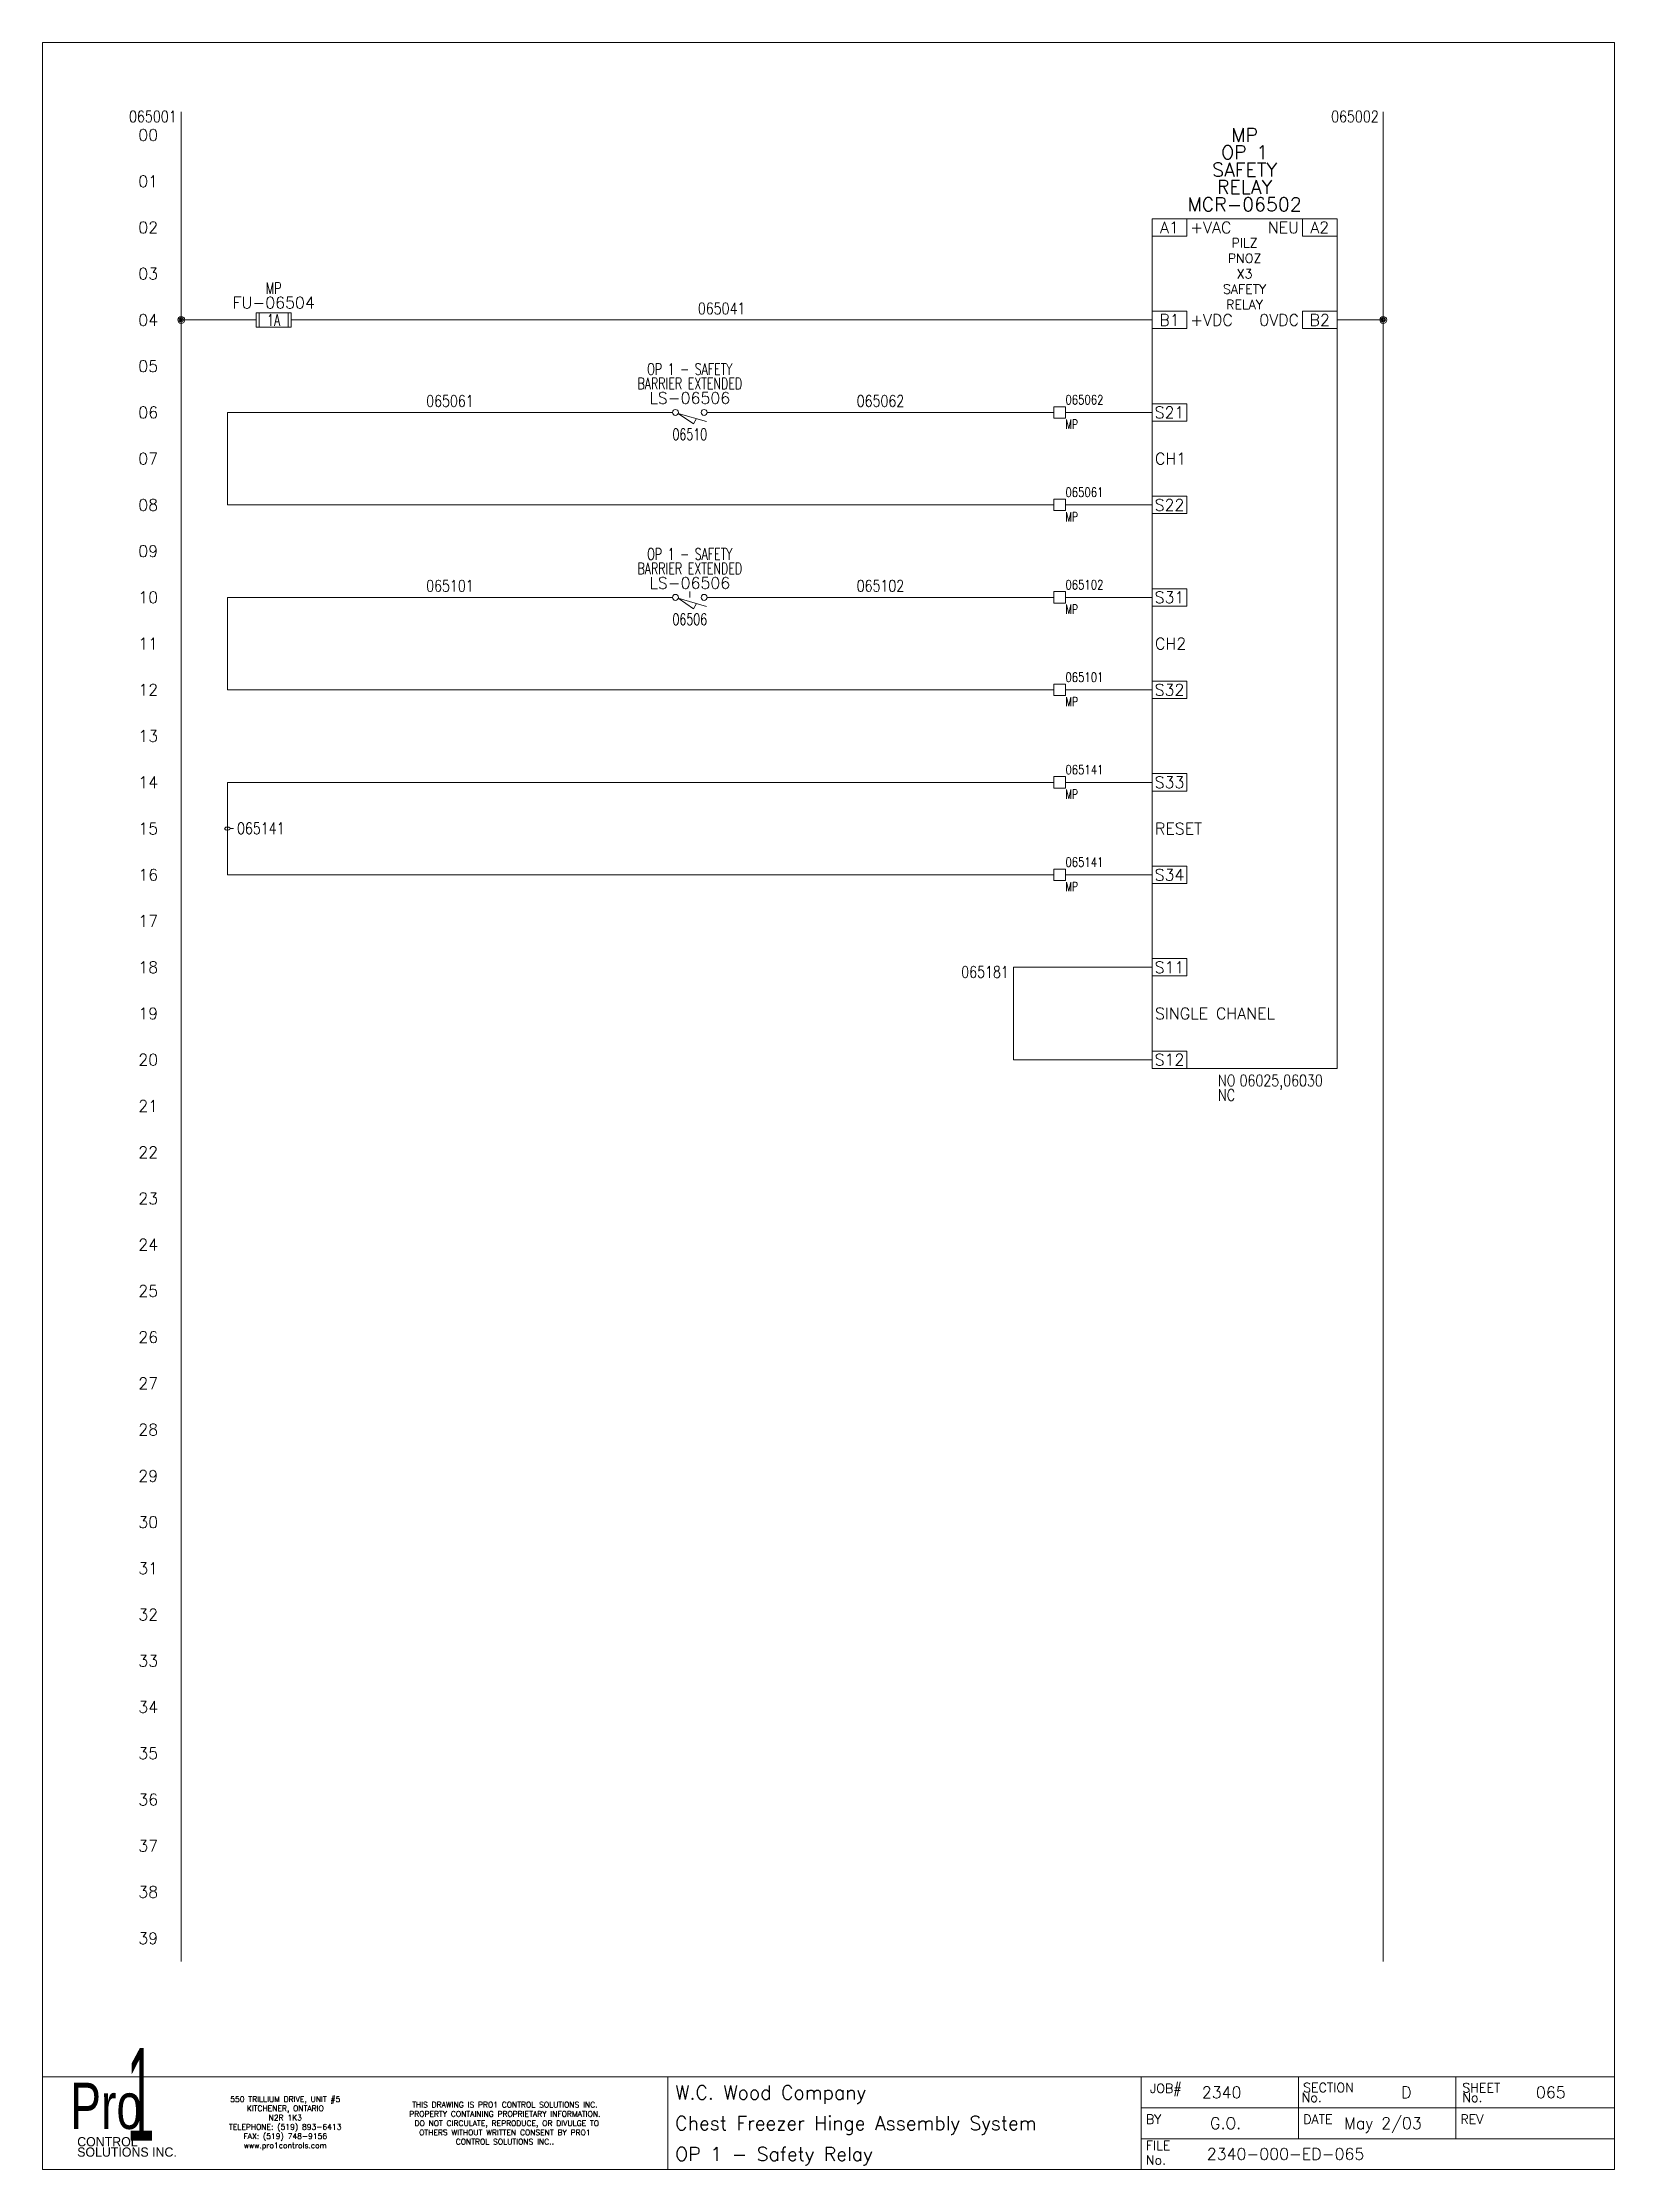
# Model space of a CAD drawing. Header units: inches. Extents: x 0 to 17, y 0 to 23.
import ezdxf
from ezdxf.enums import TextEntityAlignment as Align

# ---------------------------------------------------------------- set-up
doc = ezdxf.new("R2010")
doc.units = ezdxf.units.IN
doc.header["$MEASUREMENT"] = 0
doc.layers.get('0').update_dxf_attribs({"lineweight": 5})
for name, color, linetype, lineweight in [('BOARDER', 5, 'Continuous', 5), ('DESC', 1, 'Continuous', 5), ('DESCCHILD', 1, 'Continuous', 5), ('LOC', 252, 'Continuous', 5), ('MISC', 2, 'Continuous', 5), ('SYMS', 7, 'Continuous', 5), ('TAGS', 2, 'Continuous', 5), ('TERMS', 2, 'Continuous', 5), ('Title_Block_Info', 2, 'Continuous', 5), ('WIRENO', 1, 'Continuous', 5), ('WIRES', 7, 'Continuous', 5), ('XREF', 1, 'Continuous', 5), ('XREFCHILD', 1, 'Continuous', 5)]:
    doc.layers.add(name, color=color, linetype=linetype, lineweight=lineweight)
doc.styles.add('SIVAN', font='sivan.TTF', dxfattribs={"height": 1})
doc.styles.add('STACCO', font='STAC222N.TTF', dxfattribs={"height": 1})
doc.styles.get("Standard").update_dxf_attribs({"font": 'romans.shx'})
doc.styles.add('WD', font='romans.shx')

# ---------------------------------------------------------------- blocks, each defined once
blk = doc.blocks.new('TB_P')
at = {"color": 5}
blk.add_line((6.764, 0), (6.764, 1), dxfattribs=at)
at = {"color": 5, "linetype": 'Continuous'}
blk.add_line((15.283, 1), (15.283, 0.667), dxfattribs=at)
blk.add_lwpolyline([(0, 0), (17, 0), (17, 23), (0, 23)], close=True, dxfattribs=at)
at = {"layer": 'BOARDER', "linetype": 'Continuous'}
for p, q in [((0, 1), (17, 1)), ((0, 1), (0, 0)), ((11.882, 1), (11.882, 0.667)), ((11.882, 1), (11.882, 0)), ((11.882, 1), (11.882, 0)), ((11.882, 1), (11.882, 0)), ((13.583, 1), (13.583, 0.667)), ((11.882, 0.667), (17, 0.667)), ((13.583, 0.667), (13.583, 0.333)), ((15.283, 0.667), (15.283, 0.333)), ((11.882, 0.333), (17, 0.333))]:
    blk.add_line(p, q, dxfattribs=at)
at = {"color": 5, "char_height": 0.06, "attachment_point": 5, "style": 'WD'}
for s, insert, width in [('550 TRILLIUM DRIVE, UNIT #5\\PKITCHENER, ONTARIO\\PN2R 1K3\\PTELEPHONE: (519) 893-6413\\PFAX: (519) 748-9156\\Pwww.pro1controls.com', (2.625, 0.5), 1.804), ('THIS DRAWING IS PRO1 CONTROL SOLUTIONS INC. PROPERTY CONTAINING PROPRIETARY INFORMATION.  DO NOT CIRCULATE, REPRODUCE, OR DIVULGE TO OTHERS WITHOUT WRITTEN CONSENT BY PRO1 CONTROL SOLUTIONS INC..', (5, 0.5), 2.264)]:
    blk.add_mtext(s, dxfattribs=dict(at, insert=insert, width=width))
at = {"color": 2, "linetype": 'Continuous', "style": 'WD', "flags": 1}
for tag, p in [('REV1_NO', (1.734, 3.29)), ('REV1_BY', (7.303, 3.29)), ('REV1_DATE', (9.562, 3.29)), ('REV2_NO', (1.734, 3.04)), ('REV2_BY', (7.303, 3.04)), ('REV2_DATE', (9.562, 3.04)), ('REV3_NO', (1.734, 2.79)), ('REV3_BY', (7.303, 2.79)), ('REV3_DATE', (9.562, 2.79)), ('REV4_NO', (1.734, 2.54)), ('REV4_BY', (7.303, 2.54)), ('REV4_DATE', (9.562, 2.54)), ('REV5_NO', (1.734, 2.29)), ('REV5_BY', (7.303, 2.29)), ('REV5_DATE', (9.562, 2.29)), ('REV6_NO', (1.734, 2.04)), ('REV6_BY', (7.303, 2.04)), ('REV6_DATE', (9.562, 2.04)), ('REV7_NO', (1.734, 1.79)), ('REV7_BY', (7.303, 1.79)), ('REV7_DATE', (9.562, 1.79)), ('REV8_NO', (1.734, 1.54)), ('REV8_BY', (7.303, 1.54)), ('REV8_DATE', (9.562, 1.54)), ('REV9_NO', (1.734, 1.29)), ('REV9_BY', (7.303, 1.29)), ('REV9_DATE', (9.562, 1.29))]:
    blk.add_attdef(tag, text='', height=0.15, dxfattribs=at).set_placement(p, align=Align.MIDDLE_CENTER)
for tag, p in [('REV1_CHANGE', (2.292, 3.29)), ('REV2_CHANGE', (2.292, 3.04)), ('REV3_CHANGE', (2.292, 2.79)), ('REV4_CHANGE', (2.292, 2.54)), ('REV5_CHANGE', (2.292, 2.29)), ('REV6_CHANGE', (2.292, 2.04)), ('REV7_CHANGE', (2.292, 1.79)), ('REV8_CHANGE', (2.292, 1.54)), ('REV9_CHANGE', (2.292, 1.29))]:
    blk.add_attdef(tag, text='', height=0.15, dxfattribs=at).set_placement(p, align=Align.MIDDLE_LEFT)
at = {"layer": 'BOARDER', "lineweight": 0}
for s, height, style, width, p in [('1', 1, 'SIVAN', 0.4, (1.062, 0.812)), ('Pro', 0.5, 'STACCO', 0.75, (0.688, 0.688))]:
    blk.add_text(s, height=height, dxfattribs=dict(at, style=style, width=width)).set_placement(p, align=Align.MIDDLE_CENTER)
at = {"layer": 'BOARDER', "linetype": 'Continuous', "style": 'WD'}
for s, p in [('JOB#', (11.976, 0.827)), ('SECTION', (13.633, 0.835)), ('SHEET', (15.354, 0.834)), ('No.', (13.617, 0.729)), ('No.', (15.354, 0.729)), ('BY', (11.933, 0.493)), ('DATE', (13.634, 0.493)), ('REV', (15.334, 0.493)), ('FILE', (11.932, 0.21)), ('No.', (11.932, 0.052))]:
    blk.add_text(s, height=0.1, dxfattribs=at).set_placement(p)
at = {"layer": 'BOARDER', "lineweight": 0, "style": 'STACCO'}
for s, p in [('SOLUTIONS INC.', (0.375, 0.188)), ('CONTROL', (0.375, 0.3))]:
    blk.add_text(s, height=0.1, dxfattribs=at).set_placement(p, align=Align.MIDDLE_LEFT)
at = {"layer": 'Title_Block_Info', "ltscale": 0.1}
for tag, p in [('CUSTOMER', (6.842, 0.833)), ('JOB DESCRIPTION LINE', (6.842, 0.5)), ('DRAWING DESCRIPTION', (6.842, 0.167))]:
    blk.add_attdef(tag, text='', height=0.15, dxfattribs=at).set_placement(p, align=Align.MIDDLE_LEFT)
at = {"layer": 'Title_Block_Info', "ltscale": 0.1, "style": 'WD'}
for tag, p in [('JOB #', (12.752, 0.833)), ('SEC. NO.', (14.75, 0.833)), ('SHT. NO.', (16.312, 0.833)), ('NAME', (12.795, 0.5)), ('DATE', (14.496, 0.5)), ('REV', (16.194, 0.5))]:
    blk.add_attdef(tag, text='', height=0.125, dxfattribs=at).set_placement(p, align=Align.MIDDLE_CENTER)
blk.add_attdef('FILE NUMBER', text='', height=0.125, dxfattribs=at).set_placement((12.591, 0.167), align=Align.MIDDLE_LEFT)
blk = doc.blocks.new('WD_MLRH')
at = {"color": 2, "style": 'WD'}
blk.add_attdef('RUNGFIRST', text='', height=0.125, dxfattribs=at).set_placement((-0.25, 0), align=Align.MIDDLE_RIGHT)
at = {"style": 'WD', "flags": 1}
for tag, p in [('RUNGHORV', (-0.25, -0.127)), ('RUNGDIST', (-0.25, -0.2)), ('RUNGCNT', (-0.25, -0.237)), ('RUNGINC', (-0.25, -0.163)), ('WIRE-START', (-0.25, -0.356)), ('WIRE-GSUF', (-0.25, -0.396)), ('PH3SPACE', (-0.25, -0.437)), ('WIREMODE', (-0.25, -0.281)), ('WIREFMT', (-0.25, -0.321))]:
    blk.add_attdef(tag, text='', height=0.025, dxfattribs=at).set_placement(p, align=Align.RIGHT)
blk = doc.blocks.new('HCR1_PILZ_PNOZ X3')
for p, q in [((-1, 0.094), (-0.625, 0.094)), ((-1, -0.094), (-1, 0.094)), ((-0.625, 0.094), (-0.625, -0.094)), ((0.625, 0.094), (1, 0.094)), ((0.625, -0.094), (0.625, 0.094)), ((1, 0.094), (1, -0.094)), ((-0.625, -0.094), (-1, -0.094)), ((1, -0.094), (0.625, -0.094)), ((-1, -0.906), (-0.625, -0.906)), ((-1, -1.094), (-1, -0.906)), ((-0.625, -0.906), (-0.625, -1.094)), ((0.625, -0.906), (1, -0.906)), ((0.625, -1.094), (0.625, -0.906)), ((1, -0.906), (1, -1.094)), ((-0.625, -1.094), (-1, -1.094)), ((1, -1.094), (0.625, -1.094)), ((-1, -1.906), (-0.625, -1.906)), ((-1, -2.094), (-1, -1.906)), ((-0.625, -1.906), (-0.625, -2.094)), ((-0.625, -2.094), (-1, -2.094)), ((-1, -2.906), (-0.625, -2.906)), ((-1, -3.094), (-1, -2.906)), ((-0.625, -2.906), (-0.625, -3.094)), ((-0.625, -3.094), (-1, -3.094)), ((-1, -3.906), (-0.625, -3.906)), ((-1, -4.094), (-1, -3.906)), ((-0.625, -3.906), (-0.625, -4.094)), ((-0.625, -4.094), (-1, -4.094)), ((-1, -4.906), (-0.625, -4.906)), ((-1, -5.094), (-1, -4.906)), ((-0.625, -4.906), (-0.625, -5.094)), ((-0.625, -5.094), (-1, -5.094)), ((-1, -5.906), (-0.625, -5.906)), ((-1, -6.094), (-1, -5.906)), ((-0.625, -5.906), (-0.625, -6.094)), ((-0.625, -6.094), (-1, -6.094)), ((-1, -6.906), (-0.625, -6.906)), ((-1, -7.094), (-1, -6.906)), ((-0.625, -7.094), (-1, -7.094)), ((-0.625, -6.906), (-0.625, -7.094)), ((-1, -7.906), (-0.625, -7.906)), ((-1, -8.094), (-1, -7.906)), ((-0.625, -7.906), (-0.625, -8.094)), ((-0.625, -8.094), (-1, -8.094)), ((-1, -9.094), (-1, -8.906)), ((-1, -8.906), (-0.625, -8.906)), ((-1, -9.094), (-1, -8.906)), ((-0.625, -8.906), (-0.625, -9.094)), ((-0.625, -9.094), (-1, -9.094)), ((-0.625, -9.094), (-1, -9.094))]:
    blk.add_line(p, q)
at = {"linetype": 'Continuous'}
blk.add_lwpolyline([(-1, 0.094), (1, 0.094), (1, -9.094), (-1, -9.094)], close=True, dxfattribs=at)
at = {"linetype": 'Continuous', "insert": (0, -0.5), "char_height": 0.1, "width": 0.25, "attachment_point": 5}
blk.add_mtext('PILZ PNOZ X3\\PSAFETY RELAY', dxfattribs=at)
at = {"style": 'WD'}
for tag, p in [('LOC', (0, 0.925)), ('DESC1', (0, 0.738)), ('DESC2', (0, 0.55)), ('DESC3', (0, 0.363)), ('TAG1', (0, 0.175))]:
    blk.add_attdef(tag, text='', height=0.15, dxfattribs=at).set_placement(p, align=Align.CENTER)
at = {"linetype": 'Continuous', "style": 'WD'}
for tag, p in [('TERM01', (-0.812, 0)), ('TERM02', (0.812, 0)), ('TERM03', (-0.812, -1)), ('TERM04', (0.812, -1)), ('TERM05', (-0.812, -2)), ('TERM06', (-0.812, -3)), ('TERM08', (-0.812, -4)), ('TERM10', (-0.812, -5)), ('TERM11', (-0.812, -6)), ('TERM12', (-0.812, -7)), ('TERM13', (-0.812, -8)), ('TERM14', (-0.812, -9))]:
    blk.add_attdef(tag, text='', height=0.125, dxfattribs=at).set_placement(p, align=Align.MIDDLE_CENTER)
at = {"style": 'WD', "flags": 1}
for tag, p, height in [('X4TERM01', (-1, 0), 0.005), ('X1TERM02', (1, 0), 0.005), ('FAMILY', (0.6, -0.363), 0.0125), ('MFG', (0.6, -0.441), 0.0125), ('ASSYCODE', (0.6, -0.597), 0.0125), ('X4TERM03', (-1, -1), 0.005), ('X1TERM04', (1, -1), 0.005), ('X4TERM05', (-1, -2), 0.005), ('X4TERM06', (-1, -3), 0.005), ('X4TERM08', (-1, -4), 0.005), ('X4TERM10', (-1, -5), 0.005), ('X4TERM11', (-1, -6), 0.005), ('X4TERM12', (-1, -7), 0.005), ('X4TERM13', (-1, -8), 0.005), ('MAXNO', (0.044, -7.865), 0.01), ('MAXNC', (0.044, -7.889), 0.01), ('PINLIST', (0.044, -8.053), 0.01), ('X4TERM14', (-1, -9), 0.005)]:
    blk.add_attdef(tag, p, '', height=height, dxfattribs=at)
at = {"linetype": 'Continuous', "style": 'WD'}
for tag, p in [('DESCTERM01', (-0.587, 0)), ('DESCTERM03', (-0.587, -1)), ('DESCTERM05', (-0.969, -2.5)), ('DESCTERM06', (-0.587, -3)), ('DESCTERM08', (-0.969, -4.5)), ('DESCTERM10', (-0.569, -5)), ('DESCTERM11', (-0.969, -6.5)), ('DESCTERM12', (-0.562, -7)), ('DESCTERM13', (-0.969, -8.5)), ('DESCTERM14', (-0.562, -9))]:
    blk.add_attdef(tag, text='', height=0.125, dxfattribs=at).set_placement(p, align=Align.MIDDLE_LEFT)
for tag, p in [('DESCTERM02', (0.587, 0)), ('DESCTERM04', (0.587, -1))]:
    blk.add_attdef(tag, text='', height=0.125, dxfattribs=at).set_placement(p, align=Align.MIDDLE_RIGHT)
at = {"style": 'WD', "flags": 1}
blk.add_attdef('CAT', text='', height=0.156, dxfattribs=at).set_placement((0, -1.688), align=Align.CENTER)
at = {"style": 'WD', "width": 0.8, "flags": 8}
for tag, p in [('NO', (-0.287, -9.287)), ('NC', (-0.287, -9.444))]:
    blk.add_attdef(tag, p, '', height=0.125, dxfattribs=at)
at = {"style": 'WD', "width": 0.8}
for tag, p in [('XREFNO', (-0.054, -9.287)), ('XREFNC', (-0.054, -9.444))]:
    blk.add_attdef(tag, p, '', height=0.125, dxfattribs=at)
blk = doc.blocks.new('WDDOT')
for radius in [0.0375, 0.0234, 0.0116]:
    blk.add_circle((0, 0), radius)
blk = doc.blocks.new('HFU1')
for p, q in [((-0.188, -0.078), (-0.188, 0.078)), ((-0.188, 0.078), (0.188, 0.078)), ((-0.156, 0.078), (-0.156, -0.078)), ((0.156, 0.078), (0.156, -0.078)), ((0.188, 0.078), (0.188, -0.078)), ((0.188, -0.078), (-0.188, -0.078))]:
    blk.add_line(p, q)
at = {"style": 'WD', "width": 0.7}
for tag, p in [('INST', (0, 0.451)), ('LOC', (0, 0.281))]:
    blk.add_attdef(tag, text='', height=0.125, dxfattribs=at).set_placement(p, align=Align.CENTER)
at = {"style": 'WD'}
blk.add_attdef('TAG1', text='', height=0.125, dxfattribs=at).set_placement((0, 0.125), align=Align.CENTER)
at = {"linetype": 'Continuous', "style": 'WD', "flags": 9}
for tag, p in [('ASSYCODE', (0.157, 0.251)), ('MFG', (0.156, 0.083)), ('CAT', (0.156, 0.102))]:
    blk.add_attdef(tag, text='', height=0.01, dxfattribs=at).set_placement(p, align=Align.CENTER)
at = {"style": 'WD', "width": 0.7}
blk.add_attdef('RATING1', text='', height=0.125, dxfattribs=at).set_placement((0, 0), align=Align.MIDDLE_CENTER)
at = {"style": 'WD'}
for tag, p, flags in [('X4TERM01', (-0.188, 0), 1), ('FAMILY', (0.129, 0.108), 9), ('X1TERM02', (0.188, 0), 1)]:
    blk.add_attdef(tag, p, '', height=0.01, dxfattribs=dict(at, flags=flags))
for tag, p in [('X2LINK', (0, 0.109)), ('X8LINK', (0, -0.109))]:
    blk.add_attdef(tag, p, '', height=0.01, dxfattribs=at)
at = {"linetype": 'Continuous', "style": 'WD', "flags": 8}
blk.add_attdef('TERM01', text='', height=0.125, dxfattribs=at).set_placement((-0.25, -0.031), align=Align.TOP_RIGHT)
blk.add_attdef('TERM02', text='', height=0.125, dxfattribs=at).set_placement((0.25, -0.031), align=Align.TOP_LEFT)
blk = doc.blocks.new('HT0W01')
for p, q in [((-0.062, 0.062), (0.062, 0.062)), ((-0.062, -0.062), (-0.062, 0.062)), ((0.062, 0.062), (0.062, -0.062)), ((0.062, -0.062), (-0.062, -0.062))]:
    blk.add_line(p, q)
at = {"style": 'WD', "width": 0.7}
for tag, p in [('INST', (0.062, 0.214)), ('LOC', (0.062, -0.178))]:
    blk.add_attdef(tag, p, '', height=0.1, dxfattribs=at)
at = {"style": 'WD', "flags": 1}
for tag, p, height in [('X4TERM01', (-0.062, 0), 0.01), ('X4TERMDESC01', (-0.055, -0.023), 0.025), ('X2TERMDESC01', (-0.006, 0.029), 0.025), ('X2TERM01', (0, 0.062), 0.01), ('X1TERMDESC01', (0.039, 0.007), 0.025), ('X1TERM01', (0.062, 0), 0.01), ('X8TERM01', (0, -0.062), 0.01), ('X8TERMDESC01', (0, -0.054), 0.025)]:
    blk.add_attdef(tag, p, '', height=height, dxfattribs=at)
at = {"linetype": 'Continuous', "style": 'WD'}
for tag, p, width, flags in [('WIRENO', (0.062, 0.087), 0.8, 8), ('TAGSTRIP', (0.05, -0.297), 0.9, 8), ('CAT', (0.213, -0.406), 0.8, 1)]:
    blk.add_attdef(tag, p, '', height=0.1, dxfattribs=dict(at, width=width, flags=flags))
at = {"linetype": 'Continuous', "style": 'WD', "width": 0.8, "flags": 1}
blk.add_attdef('MFG', text='', height=0.1, dxfattribs=at).set_placement((0.088, -0.406), align=Align.RIGHT)
at = {"style": 'WD', "width": 0.7, "flags": 1}
blk.add_attdef('ASSYCODE', (0.062, -0.281), '', height=0.01, dxfattribs=at)
blk = doc.blocks.new('WD_WNH')
at = {"linetype": 'Continuous', "style": 'WD', "width": 0.8}
blk.add_attdef('WIRENO', text='', height=0.125, dxfattribs=at).set_placement((0, 0.0625), align=Align.CENTER)
blk = doc.blocks.new('WD_WNV')
at = {"linetype": 'Continuous', "style": 'WD', "width": 0.8}
blk.add_attdef('WIRENO', text='', height=0.125, dxfattribs=at).set_placement((-0.05, 0), align=Align.MIDDLE_RIGHT)
blk = doc.blocks.new('HLS11')
at = {"linetype": 'Continuous'}
for p, q in [((-0.125, -0.01), (0.041, -0.124)), ((-0.125, -0.01), (0.179, -0.097)), ((0.041, -0.124), (0.073, -0.067))]:
    blk.add_line(p, q, dxfattribs=at)
for centre in [(-0.155, 0), (0.155, 0)]:
    blk.add_circle(centre, 0.0322)
at = {"style": 'WD', "width": 0.7}
for tag, p in [('INST', (0, 0.732)), ('DESC1', (0, 0.406)), ('LOC', (0, 0.562)), ('DESC2', (0, 0.25)), ('XREF', (0, -0.299))]:
    blk.add_attdef(tag, text='', height=0.125, dxfattribs=at).set_placement(p, align=Align.CENTER)
at = {"style": 'WD'}
blk.add_attdef('TAG1', text='', height=0.125, dxfattribs=at).set_placement((0, 0.094), align=Align.CENTER)
for tag, p, flags in [('X4TERM01', (-0.188, 0), 1), ('FAMILY', (0.038, 0.037), 9), ('CONTACT', (0.038, 0.02), 1), ('X1TERM02', (0.188, 0), 1)]:
    blk.add_attdef(tag, p, '', height=0.01, dxfattribs=dict(at, flags=flags))
for tag, p in [('X2LINK', (0, 0.031)), ('X8LINK', (0, -0.156))]:
    blk.add_attdef(tag, p, '', height=0.01, dxfattribs=at)
at = {"linetype": 'Continuous', "style": 'WD', "flags": 9}
for tag, p in [('CAT', (0.063, -0.007)), ('ASSYCODE', (0.062, -0.047)), ('MFG', (0.063, -0.027))]:
    blk.add_attdef(tag, text='', height=0.01, dxfattribs=at).set_placement(p, align=Align.CENTER)
at = {"linetype": 'Continuous', "style": 'WD', "flags": 8}
blk.add_attdef('TERM01', text='', height=0.125, dxfattribs=at).set_placement((-0.25, -0.031), align=Align.TOP_RIGHT)
blk.add_attdef('TERM02', text='', height=0.125, dxfattribs=at).set_placement((0.25, -0.031), align=Align.TOP_LEFT)
blk = doc.blocks.new('HLS21')
blk.add_line((0, 0), (0, 0.062))
at = {"linetype": 'Continuous'}
for p, q in [((-0.125, -0.01), (0.041, -0.124)), ((-0.125, -0.01), (0.179, -0.097)), ((0.041, -0.124), (0.073, -0.067))]:
    blk.add_line(p, q, dxfattribs=at)
for centre in [(-0.155, 0), (0.155, 0)]:
    blk.add_circle(centre, 0.0322)
at = {"style": 'WD', "width": 0.7}
for tag, p in [('INST', (0, 0.732)), ('DESC1', (0, 0.406)), ('LOC', (0, 0.562)), ('DESC2', (0, 0.25)), ('XREF', (0, -0.299))]:
    blk.add_attdef(tag, text='', height=0.125, dxfattribs=at).set_placement(p, align=Align.CENTER)
at = {"style": 'WD'}
blk.add_attdef('TAG2', text='', height=0.125, dxfattribs=at).set_placement((0, 0.094), align=Align.CENTER)
for tag, p, flags in [('X4TERM01', (-0.188, 0), 1), ('FAMILY', (0.038, 0.037), 9), ('CONTACT', (0.038, 0.02), 1), ('X1TERM02', (0.188, 0), 1)]:
    blk.add_attdef(tag, p, '', height=0.01, dxfattribs=dict(at, flags=flags))
for tag, p in [('X2LINK', (0, 0.094)), ('X8LINK', (0, -0.156))]:
    blk.add_attdef(tag, p, '', height=0.01, dxfattribs=at)
at = {"linetype": 'Continuous', "style": 'WD', "flags": 8}
blk.add_attdef('TERM01', text='', height=0.125, dxfattribs=at).set_placement((-0.25, -0.031), align=Align.TOP_RIGHT)
blk.add_attdef('TERM02', text='', height=0.125, dxfattribs=at).set_placement((0.25, -0.031), align=Align.TOP_LEFT)

msp = doc.modelspace()

# ---------------------------------------------------------------- linework, layer by layer
at = {"layer": 'WIRENO'}
msp.add_lwpolyline([(2.066, 14.501), (2.031, 14.501), (2.015, 14.516), (1.984, 14.515), (1.969, 14.499), (1.985, 14.484), (2.016, 14.485), (2.024, 14.493)], dxfattribs=at)
at = {"layer": 'WIRES'}
for p, q in [((1.5, 22.25), (1.5, 2.25)), ((14.5, 22.25), (14.5, 2.25)), ((1.5, 20), (2.312, 20)), ((2.688, 20), (12, 20)), ((14, 20), (14.5, 20)), ((2, 19), (2, 18)), ((6.812, 19), (2, 19)), ((10.937, 19), (7.188, 19)), ((12, 19), (11.062, 19)), ((2, 18), (10.937, 18)), ((12, 18), (11.062, 18)), ((2, 17), (2, 16)), ((6.812, 17), (2, 17)), ((10.937, 17), (7.188, 17)), ((12, 17), (11.062, 17)), ((2, 16), (10.937, 16)), ((12, 16), (11.062, 16)), ((10.937, 15), (2, 15)), ((2, 15), (2, 14)), ((12, 15), (11.062, 15)), ((2, 14), (10.937, 14)), ((12, 14), (11.062, 14)), ((10.5, 13), (10.5, 12)), ((12, 13), (10.5, 13)), ((10.5, 12), (12, 12))]:
    msp.add_line(p, q, dxfattribs=at)

# ---------------------------------------------------------------- block references
ref = msp.add_blockref('TB_P', (0, 0))
ref.add_attrib('CUSTOMER', 'W.C. Wood Company', dxfattribs={"layer": 'MISC', "ltscale": 0.1, "height": 0.15}).set_placement((6.842, 0.833), align=Align.MIDDLE_LEFT)
ref.add_attrib('JOB DESCRIPTION LINE', 'Chest Freezer Hinge Assembly System', dxfattribs={"layer": 'MISC', "ltscale": 0.1, "height": 0.15}).set_placement((6.842, 0.5), align=Align.MIDDLE_LEFT)
ref.add_attrib('DRAWING DESCRIPTION', 'OP 1 - Safety Relay', dxfattribs={"layer": 'MISC', "ltscale": 0.1, "height": 0.15}).set_placement((6.842, 0.167), align=Align.MIDDLE_LEFT)
ref.add_attrib('JOB #', '2340', dxfattribs={"layer": 'MISC', "ltscale": 0.1, "height": 0.125, "style": 'WD'}).set_placement((12.752, 0.833), align=Align.MIDDLE_CENTER)
ref.add_attrib('SEC. NO.', 'D', dxfattribs={"layer": 'MISC', "ltscale": 0.1, "height": 0.125, "style": 'WD'}).set_placement((14.75, 0.833), align=Align.MIDDLE_CENTER)
ref.add_attrib('SHT. NO.', '065', dxfattribs={"layer": 'MISC', "ltscale": 0.1, "height": 0.125, "style": 'WD'}).set_placement((16.312, 0.833), align=Align.MIDDLE_CENTER)
ref.add_attrib('FILE NUMBER', '2340-000-ED-065', dxfattribs={"layer": 'MISC', "ltscale": 0.1, "height": 0.125, "style": 'WD'}).set_placement((12.591, 0.167), align=Align.MIDDLE_LEFT)
ref.add_attrib('NAME', 'G.O.', dxfattribs={"layer": 'MISC', "ltscale": 0.1, "height": 0.125, "style": 'WD'}).set_placement((12.795, 0.5), align=Align.MIDDLE_CENTER)
ref.add_attrib('DATE', 'May 2/03', dxfattribs={"layer": 'MISC', "ltscale": 0.1, "height": 0.125, "style": 'WD'}).set_placement((14.496, 0.5), align=Align.MIDDLE_CENTER)
at = {"layer": 'SYMS'}
msp.add_blockref('WD_MLRH', (1.5, 22), dxfattribs=at).add_auto_attribs({'RUNGFIRST': '00'})
ref = msp.add_blockref('HCR1_PILZ_PNOZ X3', (13, 21), dxfattribs=at)
ref.add_attrib('XREFNO', '06025,06030', (12.946, 11.713), dxfattribs={"layer": 'XREF', "height": 0.125, "style": 'WD', "width": 0.8})
ref.add_attrib('NO', 'NO', (12.713, 11.713), dxfattribs={"layer": 'MISC', "height": 0.125, "style": 'WD', "width": 0.8, "flags": 8})
ref.add_attrib('NC', 'NC', (12.713, 11.556), dxfattribs={"layer": 'MISC', "height": 0.125, "style": 'WD', "width": 0.8, "flags": 8})
ref.add_attrib('DESC2', 'SAFETY', dxfattribs={"layer": 'DESC', "height": 0.15, "style": 'WD'}).set_placement((13, 21.55), align=Align.CENTER)
ref.add_attrib('TERM12', 'S34', dxfattribs={"layer": 'TERMS', "linetype": 'Continuous', "height": 0.125, "style": 'WD'}).set_placement((12.188, 14), align=Align.MIDDLE_CENTER)
ref.add_attrib('TERM10', 'S32', dxfattribs={"layer": 'TERMS', "linetype": 'Continuous', "height": 0.125, "style": 'WD'}).set_placement((12.188, 16), align=Align.MIDDLE_CENTER)
ref.add_attrib('TERM11', 'S33', dxfattribs={"layer": 'TERMS', "linetype": 'Continuous', "height": 0.125, "style": 'WD'}).set_placement((12.188, 15), align=Align.MIDDLE_CENTER)
ref.add_attrib('DESCTERM11', 'RESET', dxfattribs={"layer": 'DESC', "linetype": 'Continuous', "height": 0.125, "style": 'WD'}).set_placement((12.031, 14.5), align=Align.MIDDLE_LEFT)
ref.add_attrib('TERM06', 'S22', dxfattribs={"layer": 'TERMS', "linetype": 'Continuous', "height": 0.125, "style": 'WD'}).set_placement((12.188, 18), align=Align.MIDDLE_CENTER)
ref.add_attrib('TERM08', 'S31', dxfattribs={"layer": 'TERMS', "linetype": 'Continuous', "height": 0.125, "style": 'WD'}).set_placement((12.188, 17), align=Align.MIDDLE_CENTER)
ref.add_attrib('DESCTERM08', 'CH2', dxfattribs={"layer": 'DESC', "linetype": 'Continuous', "height": 0.125, "style": 'WD'}).set_placement((12.031, 16.5), align=Align.MIDDLE_LEFT)
ref.add_attrib('TERM05', 'S21', dxfattribs={"layer": 'TERMS', "linetype": 'Continuous', "height": 0.125, "style": 'WD'}).set_placement((12.188, 19), align=Align.MIDDLE_CENTER)
ref.add_attrib('DESCTERM05', 'CH1', dxfattribs={"layer": 'DESC', "linetype": 'Continuous', "height": 0.125, "style": 'WD'}).set_placement((12.031, 18.5), align=Align.MIDDLE_LEFT)
ref.add_attrib('TERM01', 'A1', dxfattribs={"layer": 'TERMS', "linetype": 'Continuous', "height": 0.125, "style": 'WD'}).set_placement((12.188, 21), align=Align.MIDDLE_CENTER)
ref.add_attrib('TERM02', 'A2', dxfattribs={"layer": 'TERMS', "linetype": 'Continuous', "height": 0.125, "style": 'WD'}).set_placement((13.812, 21), align=Align.MIDDLE_CENTER)
ref.add_attrib('DESCTERM01', '+VAC', dxfattribs={"layer": 'DESC', "linetype": 'Continuous', "height": 0.125, "style": 'WD'}).set_placement((12.412, 21), align=Align.MIDDLE_LEFT)
ref.add_attrib('DESCTERM02', 'NEU', dxfattribs={"layer": 'DESC', "linetype": 'Continuous', "height": 0.125, "style": 'WD'}).set_placement((13.588, 21), align=Align.MIDDLE_RIGHT)
ref.add_attrib('TAG1', 'MCR-06502', dxfattribs={"layer": 'TAGS', "height": 0.15, "style": 'WD'}).set_placement((13, 21.175), align=Align.CENTER)
ref.add_attrib('DESC3', 'RELAY', dxfattribs={"layer": 'DESC', "height": 0.15, "style": 'WD'}).set_placement((13, 21.363), align=Align.CENTER)
ref.add_attrib('DESC1', 'OP 1', dxfattribs={"layer": 'DESC', "height": 0.15, "style": 'WD'}).set_placement((13, 21.738), align=Align.CENTER)
ref.add_attrib('LOC', 'MP', dxfattribs={"layer": 'LOC', "height": 0.15, "style": 'WD'}).set_placement((13, 21.925), align=Align.CENTER)
ref.add_attrib('TERM03', 'B1', dxfattribs={"layer": 'TERMS', "linetype": 'Continuous', "height": 0.125, "style": 'WD'}).set_placement((12.188, 20), align=Align.MIDDLE_CENTER)
ref.add_attrib('DESCTERM04', '0VDC', dxfattribs={"layer": 'DESC', "linetype": 'Continuous', "height": 0.125, "style": 'WD'}).set_placement((13.588, 20), align=Align.MIDDLE_RIGHT)
ref.add_attrib('DESCTERM03', '+VDC', dxfattribs={"layer": 'DESC', "linetype": 'Continuous', "height": 0.125, "style": 'WD'}).set_placement((12.412, 20), align=Align.MIDDLE_LEFT)
ref.add_attrib('TERM04', 'B2', dxfattribs={"layer": 'TERMS', "linetype": 'Continuous', "height": 0.125, "style": 'WD'}).set_placement((13.812, 20), align=Align.MIDDLE_CENTER)
ref.add_attrib('DESCTERM13', 'SINGLE CHANEL', dxfattribs={"layer": 'DESC', "linetype": 'Continuous', "height": 0.125, "style": 'WD'}).set_placement((12.031, 12.5), align=Align.MIDDLE_LEFT)
ref.add_attrib('TERM14', 'S12', dxfattribs={"layer": 'TERMS', "linetype": 'Continuous', "height": 0.125, "style": 'WD'}).set_placement((12.188, 12), align=Align.MIDDLE_CENTER)
ref.add_attrib('TERM13', 'S11', dxfattribs={"layer": 'TERMS', "linetype": 'Continuous', "height": 0.125, "style": 'WD'}).set_placement((12.188, 13), align=Align.MIDDLE_CENTER)
ref = msp.add_blockref('HFU1', (2.5, 20), dxfattribs=at)
ref.add_attrib('TAG1', 'FU-06504', dxfattribs={"layer": 'TAGS', "height": 0.125, "style": 'WD'}).set_placement((2.5, 20.125), align=Align.CENTER)
ref.add_attrib('LOC', 'MP', dxfattribs={"layer": 'LOC', "height": 0.125, "style": 'WD', "width": 0.7}).set_placement((2.5, 20.281), align=Align.CENTER)
ref.add_attrib('RATING1', '1A', dxfattribs={"layer": 'MISC', "height": 0.125, "style": 'WD', "width": 0.7}).set_placement((2.5, 20), align=Align.MIDDLE_CENTER)
for p in [(1.5, 20), (14.5, 20)]:
    msp.add_blockref('WDDOT', p, dxfattribs=at)
ref = msp.add_blockref('HLS11', (7, 19), dxfattribs=at)
ref.add_attrib('TAG1', 'LS-06506', dxfattribs={"layer": 'TAGS', "height": 0.125, "style": 'WD'}).set_placement((7, 19.094), align=Align.CENTER)
ref.add_attrib('DESC1', 'OP 1 - SAFETY', dxfattribs={"layer": 'DESC', "height": 0.125, "style": 'WD', "width": 0.7}).set_placement((7, 19.406), align=Align.CENTER)
ref.add_attrib('DESC2', 'BARRIER EXTENDED', dxfattribs={"layer": 'DESC', "height": 0.125, "style": 'WD', "width": 0.7}).set_placement((7, 19.25), align=Align.CENTER)
ref.add_attrib('XREF', '06510', dxfattribs={"layer": 'XREF', "height": 0.125, "style": 'WD', "width": 0.7}).set_placement((7, 18.701), align=Align.CENTER)
ref = msp.add_blockref('HT0W01', (11, 19), dxfattribs=at)
ref.add_attrib('WIRENO', '065062', (11.062, 19.087), dxfattribs={"layer": 'WIRENO', "linetype": 'Continuous', "height": 0.1, "style": 'WD', "width": 0.8, "flags": 8})
ref.add_attrib('LOC', 'MP', (11.062, 18.822), dxfattribs={"layer": 'LOC', "height": 0.1, "style": 'WD', "width": 0.7})
ref = msp.add_blockref('HT0W01', (11, 18), dxfattribs=at)
ref.add_attrib('WIRENO', '065061', (11.062, 18.087), dxfattribs={"layer": 'WIRENO', "linetype": 'Continuous', "height": 0.1, "style": 'WD', "width": 0.8, "flags": 8})
ref.add_attrib('LOC', 'MP', (11.062, 17.822), dxfattribs={"layer": 'LOC', "height": 0.1, "style": 'WD', "width": 0.7})
ref = msp.add_blockref('HLS21', (7, 17), dxfattribs=at)
ref.add_attrib('TAG2', 'LS-06506', dxfattribs={"layer": 'TAGS', "height": 0.125, "style": 'WD'}).set_placement((7, 17.094), align=Align.CENTER)
ref.add_attrib('DESC1', 'OP 1 - SAFETY', dxfattribs={"layer": 'DESCCHILD', "height": 0.125, "style": 'WD', "width": 0.7}).set_placement((7, 17.406), align=Align.CENTER)
ref.add_attrib('DESC2', 'BARRIER EXTENDED', dxfattribs={"layer": 'DESCCHILD', "height": 0.125, "style": 'WD', "width": 0.7}).set_placement((7, 17.25), align=Align.CENTER)
ref.add_attrib('XREF', '06506', dxfattribs={"layer": 'XREFCHILD', "height": 0.125, "style": 'WD', "width": 0.7}).set_placement((7, 16.701), align=Align.CENTER)
ref = msp.add_blockref('HT0W01', (11, 17), dxfattribs=at)
ref.add_attrib('WIRENO', '065102', (11.062, 17.087), dxfattribs={"layer": 'WIRENO', "linetype": 'Continuous', "height": 0.1, "style": 'WD', "width": 0.8, "flags": 8})
ref.add_attrib('LOC', 'MP', (11.062, 16.822), dxfattribs={"layer": 'LOC', "height": 0.1, "style": 'WD', "width": 0.7})
ref = msp.add_blockref('HT0W01', (11, 16), dxfattribs=at)
ref.add_attrib('WIRENO', '065101', (11.062, 16.087), dxfattribs={"layer": 'WIRENO', "linetype": 'Continuous', "height": 0.1, "style": 'WD', "width": 0.8, "flags": 8})
ref.add_attrib('LOC', 'MP', (11.062, 15.822), dxfattribs={"layer": 'LOC', "height": 0.1, "style": 'WD', "width": 0.7})
ref = msp.add_blockref('HT0W01', (11, 15), dxfattribs=at)
ref.add_attrib('WIRENO', '065141', (11.062, 15.087), dxfattribs={"layer": 'WIRENO', "linetype": 'Continuous', "height": 0.1, "style": 'WD', "width": 0.8, "flags": 8})
ref.add_attrib('LOC', 'MP', (11.062, 14.822), dxfattribs={"layer": 'LOC', "height": 0.1, "style": 'WD', "width": 0.7})
ref = msp.add_blockref('HT0W01', (11, 14), dxfattribs=at)
ref.add_attrib('WIRENO', '065141', (11.062, 14.087), dxfattribs={"layer": 'WIRENO', "linetype": 'Continuous', "height": 0.1, "style": 'WD', "width": 0.8, "flags": 8})
ref.add_attrib('LOC', 'MP', (11.062, 13.822), dxfattribs={"layer": 'LOC', "height": 0.1, "style": 'WD', "width": 0.7})
at = {"layer": 'WIRENO'}
ref = msp.add_blockref('WD_WNV', (1.5, 22.2), dxfattribs=at)
ref.add_attrib('WIRENO', '065001', dxfattribs={"linetype": 'Continuous', "height": 0.125, "style": 'WD', "width": 0.8}).set_placement((1.45, 22.2), align=Align.MIDDLE_RIGHT)
ref = msp.add_blockref('WD_WNV', (14.5, 22.2), dxfattribs=at)
ref.add_attrib('WIRENO', '065002', dxfattribs={"linetype": 'Continuous', "height": 0.125, "style": 'WD', "width": 0.8}).set_placement((14.45, 22.2), align=Align.MIDDLE_RIGHT)
ref = msp.add_blockref('WD_WNH', (7.344, 20), dxfattribs=at)
ref.add_attrib('WIRENO', '065041', dxfattribs={"linetype": 'Continuous', "height": 0.125, "style": 'WD', "width": 0.8}).set_placement((7.344, 20.062), align=Align.CENTER)
ref = msp.add_blockref('WD_WNH', (4.406, 19), dxfattribs=at)
ref.add_attrib('WIRENO', '065061', dxfattribs={"linetype": 'Continuous', "height": 0.125, "style": 'WD', "width": 0.8}).set_placement((4.406, 19.062), align=Align.CENTER)
ref = msp.add_blockref('WD_WNH', (9.062, 19), dxfattribs=at)
ref.add_attrib('WIRENO', '065062', dxfattribs={"linetype": 'Continuous', "height": 0.125, "style": 'WD', "width": 0.8}).set_placement((9.062, 19.062), align=Align.CENTER)
ref = msp.add_blockref('WD_WNH', (4.406, 17), dxfattribs=at)
ref.add_attrib('WIRENO', '065101', dxfattribs={"linetype": 'Continuous', "height": 0.125, "style": 'WD', "width": 0.8}).set_placement((4.406, 17.063), align=Align.CENTER)
ref = msp.add_blockref('WD_WNH', (9.062, 17), dxfattribs=at)
ref.add_attrib('WIRENO', '065102', dxfattribs={"linetype": 'Continuous', "height": 0.125, "style": 'WD', "width": 0.8}).set_placement((9.062, 17.063), align=Align.CENTER)
ref = msp.add_blockref('WD_WNV', (2, 14.5), dxfattribs=at)
ref.add_attrib('WIRENO', '065141', dxfattribs={"linetype": 'Continuous', "height": 0.125, "style": 'WD', "width": 0.8}).set_placement((2.618, 14.502), align=Align.MIDDLE_RIGHT)
ref = msp.add_blockref('WD_WNV', (10.5, 12.95), dxfattribs=at)
ref.add_attrib('WIRENO', '065181', dxfattribs={"linetype": 'Continuous', "height": 0.125, "style": 'WD', "width": 0.8}).set_placement((10.45, 12.95), align=Align.MIDDLE_RIGHT)

# ---------------------------------------------------------------- texts
at = {"layer": 'SYMS', "color": 2, "style": 'WD'}
for s, p in [('01', (1.25, 21.5)), ('02', (1.25, 21)), ('03', (1.25, 20.5)), ('04', (1.25, 20)), ('05', (1.25, 19.5)), ('06', (1.25, 19)), ('07', (1.25, 18.5)), ('08', (1.25, 18)), ('09', (1.25, 17.5)), ('10', (1.25, 17)), ('11', (1.25, 16.5)), ('12', (1.25, 16)), ('13', (1.25, 15.5)), ('14', (1.25, 15)), ('15', (1.25, 14.5)), ('16', (1.25, 14)), ('17', (1.25, 13.5)), ('18', (1.25, 13)), ('19', (1.25, 12.5)), ('20', (1.25, 12)), ('21', (1.25, 11.5)), ('22', (1.25, 11)), ('23', (1.25, 10.5)), ('24', (1.25, 10)), ('25', (1.25, 9.5)), ('26', (1.25, 9)), ('27', (1.25, 8.5)), ('28', (1.25, 8)), ('29', (1.25, 7.5)), ('30', (1.25, 7)), ('31', (1.25, 6.5)), ('32', (1.25, 6)), ('33', (1.25, 5.5)), ('34', (1.25, 5)), ('35', (1.25, 4.5)), ('36', (1.25, 4)), ('37', (1.25, 3.5)), ('38', (1.25, 3)), ('39', (1.25, 2.5))]:
    msp.add_text(s, height=0.125, dxfattribs=at).set_placement(p, align=Align.MIDDLE_RIGHT)

doc.saveas('drawing.dxf')
